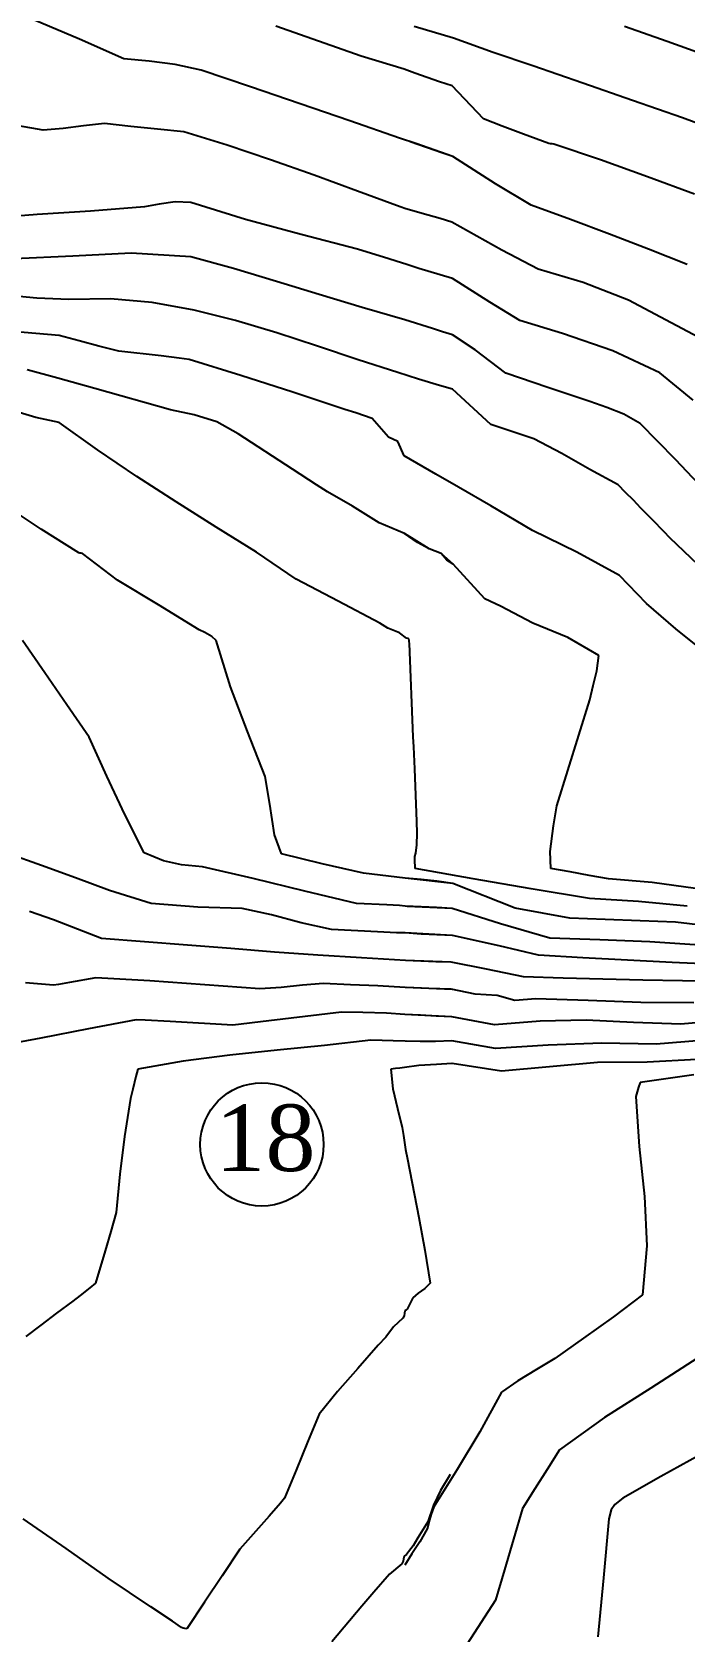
# Model space of a CAD drawing. Header units: millimetres. Extents: x 21147 to 21795, y 3328 to 3821.
# Drawn here: x 21334.8 to 21373.1, y 3399.9 to 3493.8 of the extents above; entities that cross this region are included whole.
import ezdxf

# ---------------------------------------------------------------- set-up
doc = ezdxf.new("R2010")
doc.units = ezdxf.units.MM
doc.header["$MEASUREMENT"] = 0
doc.layers.add('CURVAS', color=43, linetype='Continuous')
doc.layers.add('texto', color=3, linetype='Continuous')
doc.styles.add('ROMANS', font='TIMES.TTF')

msp = doc.modelspace()

# ---------------------------------------------------------------- linework, layer by layer
at = {"layer": 'CURVAS', "linetype": 'Continuous'}
for p, q in [((21337.608, 3493.346), (21334.969, 3494.447)), ((21351.62, 3493.231), (21349.124, 3494.102)), ((21359.55, 3493.405), (21357.246, 3494.091)), ((21372.083, 3493.203), (21369.58, 3494.091)), ((21340.207, 3492.177), (21337.608, 3493.346)), ((21354.131, 3492.351), (21351.62, 3493.231)), ((21361.873, 3492.559), (21359.55, 3493.405)), ((21374.578, 3492.307), (21372.083, 3493.203)), ((21341.693, 3492.047), (21340.207, 3492.177)), ((21343.22, 3491.863), (21341.693, 3492.047)), ((21344.738, 3491.526), (21343.22, 3491.863)), ((21356.659, 3491.584), (21354.131, 3492.351)), ((21364.19, 3491.776), (21361.873, 3492.559)), ((21367.122, 3490.757), (21364.19, 3491.776)), ((21347.638, 3490.538), (21344.738, 3491.526)), ((21357.272, 3491.341), (21356.659, 3491.584)), ((21358.001, 3491.088), (21357.272, 3491.341)), ((21358.73, 3490.838), (21358.001, 3491.088)), ((21358.73, 3490.838), (21358.001, 3491.088)), ((21359.46, 3490.592), (21358.73, 3490.838)), ((21359.46, 3490.592), (21358.73, 3490.838)), ((21350.554, 3489.542), (21347.638, 3490.538)), ((21361.297, 3488.661), (21359.46, 3490.592)), ((21370.054, 3489.741), (21367.122, 3490.757)), ((21353.472, 3488.539), (21350.554, 3489.542)), ((21372.987, 3488.728), (21370.054, 3489.741)), ((21335.472, 3487.996), (21334.031, 3488.256)), ((21336.645, 3488.095), (21335.472, 3487.996)), ((21337.848, 3488.254), (21336.645, 3488.095)), ((21339.079, 3488.385), (21337.848, 3488.254)), ((21340.626, 3488.22), (21339.079, 3488.385)), ((21342.174, 3488.057), (21340.626, 3488.22)), ((21343.727, 3487.899), (21342.174, 3488.057)), ((21356.377, 3487.529), (21353.472, 3488.539)), ((21362.409, 3488.227), (21361.297, 3488.661)), ((21363.659, 3487.77), (21362.409, 3488.227)), ((21381.715, 3485.439), (21372.987, 3488.728)), ((21346.267, 3487.124), (21343.727, 3487.899)), ((21348.816, 3486.267), (21346.267, 3487.124)), ((21357.34, 3487.208), (21356.377, 3487.529)), ((21357.959, 3486.991), (21356.996, 3487.323)), ((21358.059, 3486.956), (21357.34, 3487.208)), ((21365.135, 3487.224), (21363.659, 3487.77)), ((21365.232, 3487.207), (21365.135, 3487.224)), ((21365.331, 3487.195), (21365.232, 3487.207)), ((21365.434, 3487.185), (21365.331, 3487.195)), ((21368.177, 3486.252), (21365.434, 3487.185)), ((21351.365, 3485.357), (21348.816, 3486.267)), ((21358.914, 3486.659), (21357.959, 3486.991)), ((21358.779, 3486.706), (21358.059, 3486.956)), ((21359.498, 3486.46), (21358.779, 3486.706)), ((21359.498, 3486.46), (21358.914, 3486.659)), ((21362.011, 3484.855), (21359.498, 3486.46)), ((21370.93, 3485.262), (21368.177, 3486.252)), ((21353.905, 3484.423), (21351.365, 3485.357)), ((21373.686, 3484.238), (21370.93, 3485.262)), ((21356.426, 3483.494), (21353.905, 3484.423)), ((21364.104, 3483.592), (21362.011, 3484.855)), ((21341.413, 3483.494), (21338.252, 3483.244)), ((21342.272, 3483.655), (21341.413, 3483.494)), ((21343.211, 3483.797), (21342.272, 3483.655)), ((21344.135, 3483.757), (21343.211, 3483.797)), ((21347.337, 3482.748), (21344.135, 3483.757)), ((21356.756, 3483.377), (21356.426, 3483.494)), ((21358.068, 3483.018), (21356.756, 3483.377)), ((21366.4, 3482.759), (21364.104, 3483.592)), ((21335.135, 3483.044), (21332.039, 3482.813)), ((21338.252, 3483.244), (21335.135, 3483.044)), ((21350.612, 3481.868), (21347.337, 3482.748)), ((21358.764, 3482.819), (21358.068, 3483.018)), ((21359.44, 3482.609), (21358.764, 3482.819)), ((21362.374, 3480.957), (21359.44, 3482.609)), ((21359.44, 3482.609), (21359.44, 3482.609)), ((21368.691, 3481.901), (21366.4, 3482.759)), ((21353.917, 3481.015), (21350.612, 3481.868)), ((21370.977, 3481.022), (21368.691, 3481.901)), ((21337.226, 3480.604), (21333.79, 3480.451)), ((21340.641, 3480.783), (21337.226, 3480.604)), ((21344.135, 3480.567), (21340.641, 3480.783)), ((21346.642, 3479.875), (21344.135, 3480.567)), ((21355.757, 3480.444), (21353.917, 3481.015)), ((21364.504, 3479.845), (21362.374, 3480.957)), ((21373.257, 3480.125), (21370.977, 3481.022)), ((21349.155, 3479.127), (21346.642, 3479.875)), ((21356.563, 3480.201), (21355.757, 3480.444)), ((21356.756, 3480.13), (21356.563, 3480.201)), ((21357.504, 3479.885), (21356.756, 3480.13)), ((21358.754, 3479.503), (21357.504, 3479.885)), ((21367.142, 3479.054), (21364.504, 3479.845)), ((21351.671, 3478.355), (21349.155, 3479.127)), ((21359.489, 3479.294), (21358.754, 3479.503)), ((21361.675, 3477.913), (21359.489, 3479.294)), ((21359.489, 3479.294), (21359.489, 3479.294)), ((21369.801, 3478.025), (21367.142, 3479.054)), ((21335.115, 3478.144), (21333.246, 3478.31)), ((21336.979, 3478.068), (21335.115, 3478.144)), ((21339.428, 3478.11), (21336.979, 3478.068)), ((21341.879, 3477.882), (21339.428, 3478.11)), ((21344.325, 3477.438), (21341.879, 3477.882)), ((21354.186, 3477.593), (21351.671, 3478.355)), ((21363.428, 3476.836), (21361.675, 3477.913)), ((21372.317, 3476.689), (21369.801, 3478.025)), ((21346.761, 3476.829), (21344.325, 3477.438)), ((21349.18, 3476.106), (21346.761, 3476.829)), ((21356.698, 3476.872), (21354.186, 3477.593)), ((21358.312, 3476.357), (21356.698, 3476.872)), ((21365.934, 3476.062), (21363.428, 3476.836)), ((21336.425, 3475.949), (21333.677, 3476.181)), ((21337.585, 3475.638), (21336.425, 3475.949)), ((21351.577, 3475.323), (21349.18, 3476.106)), ((21358.896, 3476.172), (21358.312, 3476.357)), ((21359.479, 3475.988), (21358.896, 3476.172)), ((21360.826, 3475.118), (21359.479, 3475.988)), ((21359.479, 3475.988), (21359.479, 3475.988)), ((21359.479, 3475.988), (21359.479, 3475.988)), ((21368.889, 3475.047), (21365.934, 3476.062)), ((21374.887, 3475.331), (21372.317, 3476.689)), ((21338.749, 3475.329), (21337.585, 3475.638)), ((21339.915, 3475.025), (21338.749, 3475.329)), ((21342.395, 3474.748), (21339.915, 3475.025)), ((21353.946, 3474.53), (21351.577, 3475.323)), ((21362.606, 3473.748), (21360.826, 3475.118)), ((21371.657, 3473.757), (21368.889, 3475.047)), ((21336.331, 3473.451), (21334.548, 3473.926)), ((21343.464, 3474.622), (21342.395, 3474.748)), ((21344.038, 3474.539), (21343.464, 3474.622)), ((21347.075, 3473.607), (21344.038, 3474.539)), ((21356.28, 3473.78), (21353.946, 3474.53)), ((21338.509, 3472.846), (21336.331, 3473.451)), ((21350.119, 3472.622), (21347.075, 3473.607)), ((21357.484, 3473.394), (21356.28, 3473.78)), ((21358.728, 3473.016), (21357.484, 3473.394)), ((21359.489, 3472.798), (21358.728, 3473.016)), ((21365.074, 3472.896), (21362.606, 3473.748)), ((21373.604, 3472.158), (21371.657, 3473.757)), ((21342.949, 3471.593), (21338.509, 3472.846)), ((21353.168, 3471.612), (21350.119, 3472.622)), ((21361.728, 3470.724), (21359.489, 3472.798)), ((21359.489, 3472.798), (21359.489, 3472.798)), ((21367.537, 3472.081), (21365.074, 3472.896)), ((21368.549, 3471.72), (21367.537, 3472.081)), ((21335.051, 3471.141), (21333.679, 3471.555)), ((21336.425, 3470.854), (21335.051, 3471.141)), ((21344.339, 3471.289), (21342.949, 3471.593)), ((21345.663, 3470.878), (21344.339, 3471.289)), ((21353.81, 3471.41), (21353.168, 3471.612)), ((21354.77, 3471.088), (21353.81, 3471.41)), ((21355.731, 3469.977), (21354.77, 3471.088)), ((21354.77, 3471.088), (21354.77, 3471.088)), ((21354.77, 3471.088), (21354.77, 3471.088)), ((21369.537, 3471.329), (21368.549, 3471.72)), ((21370.498, 3470.788), (21369.537, 3471.329)), ((21338.673, 3469.231), (21336.425, 3470.854)), ((21346.916, 3470.173), (21345.663, 3470.878)), ((21350.11, 3468.102), (21346.916, 3470.173)), ((21364.267, 3469.882), (21361.728, 3470.724)), ((21372.566, 3468.68), (21370.498, 3470.788)), ((21340.963, 3467.683), (21338.673, 3469.231)), ((21356.28, 3469.727), (21355.731, 3469.977)), ((21356.657, 3468.879), (21356.28, 3469.727)), ((21365.907, 3469.028), (21364.267, 3469.882)), ((21358.513, 3467.814), (21356.657, 3468.879)), ((21358.513, 3467.814), (21356.657, 3468.879)), ((21367.55, 3468.09), (21365.907, 3469.028)), ((21374.593, 3466.524), (21372.566, 3468.68)), ((21343.286, 3466.184), (21340.963, 3467.683)), ((21351.518, 3467.194), (21350.11, 3468.102)), ((21359.843, 3467.05), (21358.513, 3467.814)), ((21358.513, 3467.814), (21358.513, 3467.814)), ((21369.196, 3467.191), (21367.55, 3468.09)), ((21352.157, 3466.77), (21351.518, 3467.194)), ((21353.621, 3465.927), (21352.157, 3466.77)), ((21361.731, 3465.946), (21359.843, 3467.05)), ((21369.631, 3466.743), (21369.196, 3467.191)), ((21370.095, 3466.281), (21369.631, 3466.743)), ((21335.357, 3464.577), (21333.192, 3466.037)), ((21345.631, 3464.708), (21343.286, 3466.184)), ((21355.192, 3464.958), (21353.621, 3465.927)), ((21364.173, 3464.501), (21361.731, 3465.946)), ((21370.537, 3465.821), (21370.095, 3466.281)), ((21371.213, 3465.133), (21370.537, 3465.821)), ((21337.562, 3463.192), (21335.357, 3464.577)), ((21347.986, 3463.231), (21345.631, 3464.708)), ((21356.669, 3464.329), (21355.192, 3464.958)), ((21366.776, 3463.242), (21364.173, 3464.501)), ((21371.893, 3464.426), (21371.213, 3465.133)), ((21358.118, 3463.428), (21356.669, 3464.329)), ((21357.437, 3463.811), (21356.669, 3464.329)), ((21358.118, 3463.428), (21357.437, 3463.811)), ((21372.234, 3464.085), (21371.893, 3464.426)), ((21374.721, 3461.704), (21372.234, 3464.085)), ((21337.631, 3463.182), (21337.562, 3463.192)), ((21337.701, 3463.172), (21337.631, 3463.182)), ((21337.776, 3463.162), (21337.701, 3463.172)), ((21339.839, 3461.589), (21337.776, 3463.162)), ((21350.315, 3461.659), (21347.986, 3463.231)), ((21358.828, 3463.162), (21358.118, 3463.428)), ((21358.828, 3463.162), (21358.118, 3463.428)), ((21359.518, 3462.54), (21358.828, 3463.162)), ((21359.151, 3462.761), (21358.828, 3463.162)), ((21358.828, 3463.162), (21358.828, 3463.162)), ((21359.518, 3462.54), (21359.151, 3462.761)), ((21369.283, 3461.867), (21366.776, 3463.242)), ((21361.391, 3460.488), (21359.518, 3462.54)), ((21370.862, 3460.225), (21369.283, 3461.867)), ((21342.244, 3460.146), (21339.839, 3461.589)), ((21352.771, 3460.352), (21350.315, 3461.659)), ((21344.631, 3458.68), (21342.244, 3460.146)), ((21355.23, 3459.059), (21352.771, 3460.352)), ((21362.002, 3460.194), (21361.391, 3460.488)), ((21362.309, 3460.063), (21362.002, 3460.194)), ((21364.205, 3459.077), (21362.309, 3460.063)), ((21372.587, 3458.737), (21370.862, 3460.225)), ((21355.7, 3458.772), (21355.23, 3459.059)), ((21366.252, 3458.232), (21364.205, 3459.077)), ((21335.569, 3456.162), (21334.266, 3458.058)), ((21344.958, 3458.518), (21344.631, 3458.68)), ((21345.362, 3458.294), (21344.958, 3458.518)), ((21345.623, 3458.048), (21345.362, 3458.294)), ((21346.47, 3455.341), (21345.623, 3458.048)), ((21356.38, 3458.5), (21355.7, 3458.772)), ((21356.786, 3458.194), (21356.38, 3458.5)), ((21356.858, 3458.16), (21356.786, 3458.194)), ((21356.901, 3458.147), (21356.858, 3458.16)), ((21356.941, 3458.106), (21356.901, 3458.147)), ((21356.951, 3457.99), (21356.941, 3458.106)), ((21356.964, 3457.873), (21356.951, 3457.99)), ((21368.077, 3457.169), (21366.252, 3458.232)), ((21374.366, 3457.314), (21372.587, 3458.737)), ((21357.184, 3452.389), (21356.964, 3457.873)), ((21367.954, 3456.265), (21368.077, 3457.169)), ((21336.872, 3454.268), (21335.569, 3456.162)), ((21367.737, 3455.408), (21367.954, 3456.265)), ((21347.456, 3452.71), (21346.47, 3455.341)), ((21367.537, 3454.575), (21367.737, 3455.408)), ((21338.175, 3452.379), (21336.872, 3454.268)), ((21366.891, 3452.501), (21367.537, 3454.575)), ((21339.208, 3450.09), (21338.175, 3452.379)), ((21348.492, 3450.075), (21347.456, 3452.71)), ((21357.212, 3451.82), (21357.184, 3452.389)), ((21366.245, 3450.427), (21366.891, 3452.501)), ((21357.274, 3450.53), (21357.212, 3451.82)), ((21357.398, 3447.42), (21357.274, 3450.53)), ((21365.598, 3448.354), (21366.245, 3450.427)), ((21340.269, 3447.846), (21339.208, 3450.09)), ((21348.763, 3448.452), (21348.492, 3450.075)), ((21341.393, 3445.582), (21340.269, 3447.846)), ((21349.05, 3446.654), (21348.763, 3448.452)), ((21365.42, 3447.184), (21365.598, 3448.354)), ((21357.39, 3446.056), (21357.416, 3446.752)), ((21357.416, 3446.752), (21357.398, 3447.42)), ((21365.223, 3445.665), (21365.42, 3447.184)), ((21349.464, 3445.524), (21349.05, 3446.654)), ((21357.34, 3445.569), (21357.39, 3446.056)), ((21335.388, 3444.844), (21333.411, 3445.553)), ((21337.374, 3444.127), (21335.388, 3444.844)), ((21342.536, 3445.129), (21341.393, 3445.582)), ((21343.596, 3444.889), (21342.536, 3445.129)), ((21344.816, 3444.766), (21343.596, 3444.889)), ((21351.835, 3444.94), (21349.464, 3445.524)), ((21354.259, 3444.39), (21351.835, 3444.94)), ((21357.282, 3445.382), (21357.34, 3445.569)), ((21357.282, 3445.382), (21357.282, 3445.382)), ((21357.282, 3445.382), (21357.282, 3445.382)), ((21357.285, 3445.2), (21357.282, 3445.382)), ((21357.294, 3444.669), (21357.285, 3445.2)), ((21365.251, 3444.669), (21365.223, 3445.665)), ((21339.371, 3443.385), (21337.374, 3444.127)), ((21347.804, 3444.075), (21344.816, 3444.766)), ((21350.832, 3443.343), (21347.804, 3444.075)), ((21356.708, 3444.105), (21354.259, 3444.39)), ((21357.641, 3444.033), (21356.708, 3444.105)), ((21359.498, 3443.793), (21356.708, 3444.105)), ((21360.693, 3444.07), (21357.294, 3444.669)), ((21358.569, 3443.933), (21357.641, 3444.033)), ((21359.498, 3443.793), (21358.569, 3443.933)), ((21364.103, 3443.487), (21360.693, 3444.07)), ((21366.38, 3444.467), (21365.251, 3444.669)), ((21367.511, 3444.267), (21366.38, 3444.467)), ((21368.646, 3444.071), (21367.511, 3444.267)), ((21371.197, 3443.847), (21368.646, 3444.071)), ((21341.82, 3442.619), (21339.371, 3443.385)), ((21353.859, 3442.627), (21350.832, 3443.343)), ((21363.168, 3442.351), (21359.498, 3443.793)), ((21367.527, 3442.914), (21364.103, 3443.487)), ((21370.402, 3442.741), (21367.527, 3442.914)), ((21373.747, 3443.492), (21371.197, 3443.847)), ((21336.08, 3441.65), (21334.675, 3442.14)), ((21344.542, 3442.4), (21341.82, 3442.619)), ((21347.159, 3442.315), (21344.542, 3442.4)), ((21348.874, 3441.946), (21347.159, 3442.315)), ((21355.631, 3442.543), (21353.859, 3442.627)), ((21356.372, 3442.5), (21355.631, 3442.543)), ((21356.718, 3442.461), (21356.372, 3442.5)), ((21357.651, 3442.425), (21356.718, 3442.461)), ((21359.46, 3442.325), (21356.821, 3442.45)), ((21358.555, 3442.374), (21357.651, 3442.425)), ((21359.46, 3442.325), (21358.555, 3442.374)), ((21362.311, 3441.422), (21359.46, 3442.325)), ((21366.37, 3441.756), (21363.168, 3442.351)), ((21373.246, 3442.469), (21370.402, 3442.741)), ((21337.483, 3441.118), (21336.08, 3441.65)), ((21338.895, 3440.555), (21337.483, 3441.118)), ((21350.617, 3441.486), (21348.874, 3441.946)), ((21352.391, 3441.09), (21350.617, 3441.486)), ((21355.079, 3440.953), (21352.391, 3441.09)), ((21365.193, 3440.589), (21362.311, 3441.422)), ((21368.434, 3441.672), (21366.37, 3441.756)), ((21370.501, 3441.593), (21368.434, 3441.672)), ((21372.572, 3441.515), (21370.501, 3441.593)), ((21375.038, 3441.225), (21372.572, 3441.515)), ((21341.417, 3440.368), (21338.895, 3440.555)), ((21343.95, 3440.168), (21341.417, 3440.368)), ((21346.491, 3439.967), (21343.95, 3440.168)), ((21356.201, 3440.903), (21355.079, 3440.953)), ((21356.718, 3440.896), (21356.201, 3440.903)), ((21357.651, 3440.821), (21356.718, 3440.896)), ((21359.489, 3440.74), (21356.718, 3440.896)), ((21358.568, 3440.779), (21357.651, 3440.821)), ((21359.489, 3440.74), (21358.568, 3440.779)), ((21362.228, 3440.132), (21359.489, 3440.74)), ((21364.523, 3439.577), (21362.228, 3440.132)), ((21368.13, 3440.494), (21365.193, 3440.589)), ((21371.054, 3440.369), (21368.13, 3440.494)), ((21373.986, 3440.173), (21371.054, 3440.369)), ((21349.04, 3439.771), (21346.491, 3439.967)), ((21351.593, 3439.591), (21349.04, 3439.771)), ((21354.149, 3439.434), (21351.593, 3439.591)), ((21356.737, 3439.282), (21354.149, 3439.434)), ((21359.411, 3439.165), (21356.729, 3439.282)), ((21357.625, 3439.243), (21356.737, 3439.282)), ((21358.517, 3439.204), (21357.625, 3439.243)), ((21359.411, 3439.165), (21358.517, 3439.204)), ((21361.478, 3438.759), (21359.411, 3439.165)), ((21367.133, 3439.424), (21364.523, 3439.577)), ((21369.749, 3439.284), (21367.133, 3439.424)), ((21372.369, 3439.157), (21369.749, 3439.284)), ((21338.564, 3438.251), (21337.027, 3437.976)), ((21341.742, 3438.074), (21338.564, 3438.251)), ((21363.651, 3438.307), (21361.478, 3438.759)), ((21365.981, 3438.243), (21363.651, 3438.307)), ((21368.313, 3438.185), (21365.981, 3438.243)), ((21374.993, 3439.046), (21372.369, 3439.157)), ((21336.084, 3437.833), (21334.433, 3437.959)), ((21336.384, 3437.868), (21336.084, 3437.833)), ((21337.027, 3437.976), (21336.384, 3437.868)), ((21344.96, 3437.845), (21341.742, 3438.074)), ((21348.19, 3437.609), (21344.96, 3437.845)), ((21349.435, 3437.684), (21348.19, 3437.609)), ((21350.679, 3437.83), (21349.435, 3437.684)), ((21351.924, 3437.93), (21350.679, 3437.83)), ((21353.512, 3437.853), (21351.924, 3437.93)), ((21355.104, 3437.777), (21353.512, 3437.853)), ((21356.718, 3437.687), (21355.104, 3437.777)), ((21357.632, 3437.649), (21356.718, 3437.687)), ((21358.095, 3437.63), (21356.794, 3437.683)), ((21358.546, 3437.612), (21357.632, 3437.649)), ((21359.406, 3437.582), (21358.095, 3437.63)), ((21359.46, 3437.58), (21358.546, 3437.612)), ((21360.811, 3437.302), (21359.406, 3437.582)), ((21362.103, 3437.219), (21360.811, 3437.302)), ((21370.646, 3438.128), (21368.313, 3438.185)), ((21372.982, 3438.07), (21370.646, 3438.128)), ((21375.318, 3438.009), (21372.982, 3438.07)), ((21363.136, 3436.926), (21362.103, 3437.219)), ((21364.373, 3437.021), (21363.136, 3436.926)), ((21367.449, 3436.917), (21364.373, 3437.021)), ((21370.543, 3436.813), (21367.449, 3436.917)), ((21373.652, 3436.782), (21370.543, 3436.813)), ((21340.927, 3435.791), (21338.136, 3435.256)), ((21341.461, 3435.779), (21340.927, 3435.791)), ((21342.93, 3435.696), (21341.461, 3435.779)), ((21346.595, 3435.47), (21342.93, 3435.696)), ((21348.718, 3435.726), (21346.595, 3435.47)), ((21350.845, 3435.986), (21348.718, 3435.726)), ((21352.974, 3436.248), (21350.845, 3435.986)), ((21354.218, 3436.222), (21352.974, 3436.248)), ((21355.623, 3436.173), (21354.218, 3436.222)), ((21356.698, 3436.102), (21355.623, 3436.173)), ((21357.612, 3436.056), (21356.698, 3436.102)), ((21359.45, 3435.976), (21356.698, 3436.102)), ((21358.529, 3436.015), (21357.612, 3436.056)), ((21359.45, 3435.976), (21358.529, 3436.015)), ((21361.951, 3435.49), (21359.45, 3435.976)), ((21364.634, 3435.718), (21361.951, 3435.49)), ((21367.335, 3435.763), (21364.634, 3435.718)), ((21370.099, 3435.635), (21367.335, 3435.763)), ((21372.871, 3435.545), (21370.099, 3435.635)), ((21375.093, 3435.739), (21372.871, 3435.545)), ((21335.345, 3434.721), (21332.555, 3434.187)), ((21338.136, 3435.256), (21335.345, 3434.721)), ((21354.705, 3434.595), (21351.971, 3434.294)), ((21355.357, 3434.576), (21354.705, 3434.595)), ((21356.011, 3434.559), (21355.357, 3434.576)), ((21356.708, 3434.537), (21356.011, 3434.559)), ((21357.585, 3434.514), (21356.708, 3434.537)), ((21357.585, 3434.514), (21356.776, 3434.535)), ((21358.492, 3434.517), (21357.585, 3434.514)), ((21358.492, 3434.517), (21357.585, 3434.514)), ((21359.44, 3434.566), (21358.492, 3434.517)), ((21359.44, 3434.566), (21358.492, 3434.517)), ((21362.001, 3434.1), (21359.44, 3434.566)), ((21374.079, 3434.577), (21371.424, 3434.368)), ((21346.425, 3433.718), (21343.687, 3433.358)), ((21349.199, 3434.016), (21346.425, 3433.718)), ((21351.971, 3434.294), (21349.199, 3434.016)), ((21365.108, 3434.313), (21362.001, 3434.1)), ((21368.237, 3434.414), (21365.108, 3434.313)), ((21371.424, 3434.368), (21368.237, 3434.414)), ((21341.024, 3432.893), (21340.911, 3432.471)), ((21343.687, 3433.358), (21341.024, 3432.893)), ((21356.137, 3432.925), (21355.872, 3432.893)), ((21355.872, 3432.893), (21355.989, 3431.736)), ((21356.407, 3432.962), (21356.137, 3432.925)), ((21356.679, 3433), (21356.407, 3432.962)), ((21357.506, 3433.101), (21356.679, 3433)), ((21358.541, 3433.175), (21357.506, 3433.101)), ((21359.44, 3433.224), (21358.541, 3433.175)), ((21359.475, 3433.221), (21359.44, 3433.224)), ((21362.368, 3432.773), (21359.475, 3433.221)), ((21365.178, 3433.025), (21362.368, 3432.773)), ((21367.99, 3433.278), (21365.178, 3433.025)), ((21370.899, 3433.308), (21367.99, 3433.278)), ((21373.823, 3433.466), (21370.899, 3433.308)), ((21340.738, 3431.721), (21340.606, 3431.182)), ((21340.911, 3432.471), (21340.738, 3431.721)), ((21355.989, 3431.736), (21356.253, 3430.583)), ((21370.402, 3431.844), (21370.318, 3431.571)), ((21370.488, 3432.121), (21370.402, 3431.844)), ((21373.647, 3432.562), (21370.488, 3432.121)), ((21340.606, 3431.182), (21340.244, 3428.942)), ((21370.318, 3431.571), (21370.238, 3431.301)), ((21370.238, 3431.301), (21370.444, 3428.352)), ((21356.253, 3430.583), (21356.533, 3429.471)), ((21340.244, 3428.942), (21339.979, 3426.726)), ((21356.533, 3429.471), (21356.621, 3428.998)), ((21356.621, 3428.998), (21356.727, 3428.191)), ((21356.727, 3428.191), (21356.854, 3427.623)), ((21370.444, 3428.352), (21370.742, 3425.426)), ((21356.854, 3427.623), (21357.506, 3424.182)), ((21339.979, 3426.726), (21339.76, 3424.492)), ((21370.742, 3425.426), (21370.883, 3422.527)), ((21339.76, 3424.492), (21339.445, 3423.372)), ((21357.506, 3424.182), (21357.87, 3422.269)), ((21339.445, 3423.372), (21339.119, 3422.242)), ((21370.883, 3422.527), (21370.623, 3419.659)), ((21339.119, 3422.242), (21338.544, 3420.331)), ((21357.87, 3422.269), (21358.186, 3420.331)), ((21337.649, 3419.62), (21337.222, 3419.281)), ((21338.221, 3420.063), (21337.649, 3419.62)), ((21338.544, 3420.331), (21338.221, 3420.063)), ((21357.155, 3419.475), (21356.823, 3418.811)), ((21357.47, 3419.755), (21357.155, 3419.475)), ((21357.858, 3420.018), (21357.47, 3419.755)), ((21358.186, 3420.331), (21357.858, 3420.018)), ((21370.623, 3419.659), (21368.922, 3418.355)), ((21336.26, 3418.577), (21335.345, 3417.871)), ((21337.222, 3419.281), (21336.26, 3418.577)), ((21356.669, 3418.571), (21356.643, 3418.425)), ((21356.698, 3418.717), (21356.669, 3418.571)), ((21356.77, 3418.755), (21356.698, 3418.717)), ((21356.823, 3418.811), (21356.77, 3418.755)), ((21335.345, 3417.871), (21334.461, 3417.2)), ((21356.034, 3417.782), (21355.583, 3417.172)), ((21356.572, 3418.279), (21356.034, 3417.782)), ((21356.643, 3418.425), (21356.572, 3418.279)), ((21368.922, 3418.355), (21367.178, 3417.112)), ((21355.123, 3416.694), (21353.943, 3415.328)), ((21355.583, 3417.172), (21355.123, 3416.694)), ((21367.178, 3417.112), (21365.483, 3415.917)), ((21365.483, 3415.917), (21364.422, 3415.276)), ((21373.884, 3415.955), (21371.114, 3414.182)), ((21353.943, 3415.328), (21352.748, 3413.987)), ((21364.422, 3415.276), (21363.316, 3414.607)), ((21352.748, 3413.987), (21351.671, 3412.64)), ((21362.358, 3413.94), (21361.098, 3411.62)), ((21363.316, 3414.607), (21362.358, 3413.94)), ((21371.114, 3414.182), (21368.394, 3412.456)), ((21351.671, 3412.64), (21350.991, 3410.997)), ((21368.394, 3412.456), (21365.772, 3410.554)), ((21361.098, 3411.62), (21359.765, 3409.405)), ((21350.991, 3410.997), (21350.313, 3409.356)), ((21365.772, 3410.554), (21365.042, 3409.406)), ((21373.972, 3410.246), (21371.713, 3408.984)), ((21350.313, 3409.356), (21349.639, 3407.719)), ((21359.765, 3409.405), (21358.384, 3407.207)), ((21365.042, 3409.406), (21364.316, 3408.259)), ((21359.353, 3409.11), (21358.785, 3408.171)), ((21364.316, 3408.259), (21363.592, 3407.111)), ((21371.713, 3408.984), (21369.485, 3407.728)), ((21349.406, 3407.434), (21348.725, 3406.657)), ((21349.639, 3407.719), (21349.406, 3407.434)), ((21358.374, 3407.31), (21358.04, 3406.339)), ((21358.785, 3408.171), (21358.374, 3407.31)), ((21369.003, 3407.348), (21368.801, 3407.031)), ((21369.485, 3407.728), (21369.003, 3407.348)), ((21336.82, 3404.769), (21334.312, 3406.515)), ((21348.725, 3406.657), (21347.014, 3404.725)), ((21358.04, 3406.339), (21357.749, 3405.863)), ((21358.141, 3406.445), (21357.998, 3405.915)), ((21358.241, 3406.78), (21358.141, 3406.445)), ((21358.384, 3407.207), (21358.241, 3406.78)), ((21363.592, 3407.111), (21363.062, 3405.317)), ((21368.665, 3406.503), (21368.34, 3403.041)), ((21368.801, 3407.031), (21368.665, 3406.503)), ((21357.459, 3405.389), (21357.175, 3404.919)), ((21357.749, 3405.863), (21357.459, 3405.389)), ((21357.998, 3405.915), (21357.564, 3405.148)), ((21339.293, 3403.023), (21336.82, 3404.769)), ((21347.014, 3404.725), (21345.976, 3403.169)), ((21357.108, 3404.457), (21356.686, 3403.793)), ((21356.915, 3404.567), (21356.792, 3404.419)), ((21357.175, 3404.919), (21356.915, 3404.567)), ((21357.564, 3405.148), (21357.108, 3404.457)), ((21363.062, 3405.317), (21362.534, 3403.523)), ((21356.513, 3403.869), (21355.783, 3403.267)), ((21356.594, 3404.015), (21356.513, 3403.869)), ((21356.621, 3404.161), (21356.594, 3404.015)), ((21356.649, 3404.307), (21356.621, 3404.161)), ((21356.792, 3404.419), (21356.649, 3404.307)), ((21362.534, 3403.523), (21362.01, 3401.729)), ((21341.793, 3401.35), (21339.293, 3403.023)), ((21345.976, 3403.169), (21344.943, 3401.613)), ((21355.783, 3403.267), (21354.868, 3402.199)), ((21368.34, 3403.041), (21368.02, 3399.581)), ((21354.868, 3402.199), (21354.17, 3401.39)), ((21362.01, 3401.729), (21360.324, 3399.128)), ((21343.072, 3400.499), (21341.793, 3401.35)), ((21344.943, 3401.613), (21343.912, 3400.057)), ((21354.17, 3401.39), (21352.413, 3399.296)), ((21343.601, 3400.135), (21343.072, 3400.499)), ((21343.696, 3400.089), (21343.601, 3400.135)), ((21343.784, 3400.065), (21343.696, 3400.089)), ((21343.912, 3400.057), (21343.784, 3400.065))]:
    msp.add_line(p, q, dxfattribs=at)
at = {"layer": 'texto', "color": 1}
msp.add_circle((21348.309, 3428.479), 3.617, dxfattribs=at)

# ---------------------------------------------------------------- texts
at = {"layer": 'texto', "color": 1, "style": 'ROMANS'}
msp.add_text('18', height=3.8973, dxfattribs=at).set_placement((21345.566, 3426.918))

doc.saveas('drawing.dxf')
